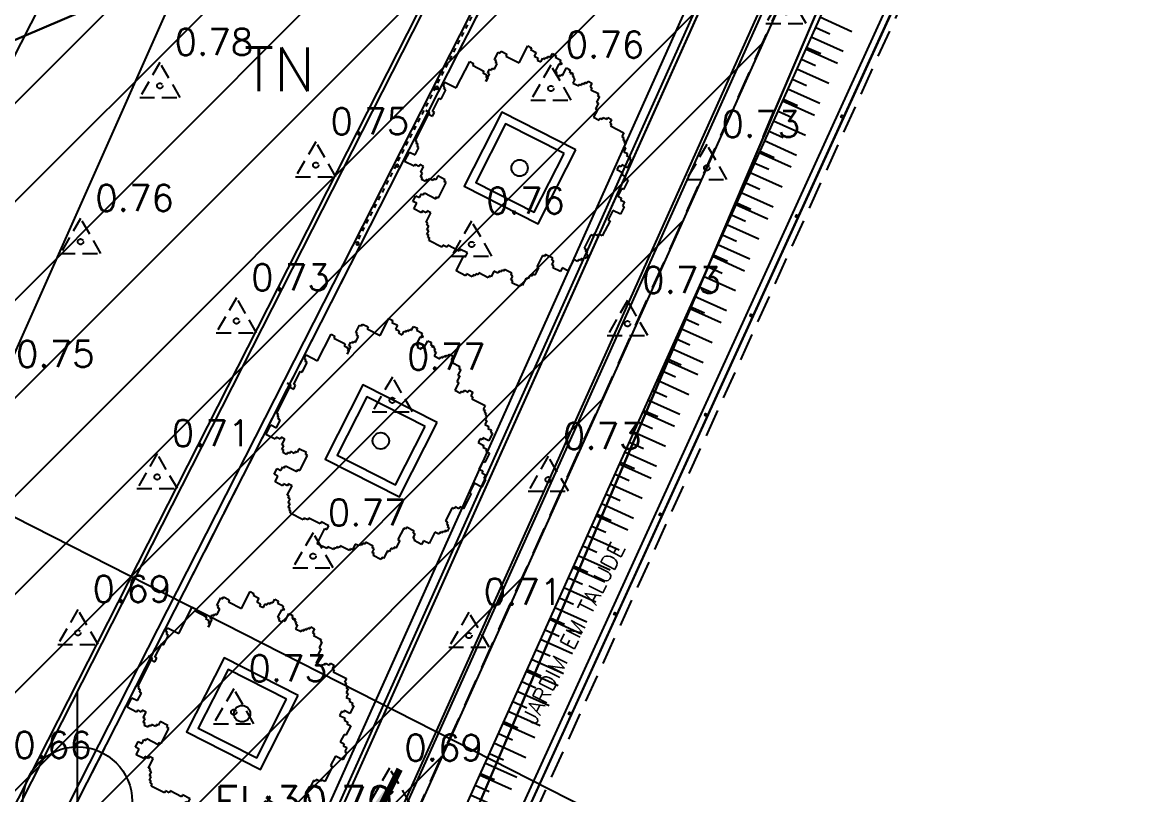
# Model space of a CAD drawing. Header units: metres. Extents: x 543100 to 543604, y 9574012 to 9574398.
# Drawn here: x 543273.75 to 543299.13, y 9574215.93 to 9574233.6 of the extents above; entities that cross this region are included whole.
import ezdxf
from ezdxf.enums import TextEntityAlignment as Align

# ---------------------------------------------------------------- set-up
doc = ezdxf.new("R2010")
doc.units = ezdxf.units.M
doc.header["$LTSCALE"] = 0.1
for name, pattern in [('ARQ-MEPJ_BAS-PJ1-GERAL-R06$0$TT4', [0.1, 0.05, -0.05]), ('CONTINUO', [0]), ('DASHED2', [9.524999999999999, 6.35, -3.175]), ('HIDDEN', [9.524999999999999, 6.35, -3.175])]:
    doc.linetypes.add(name, pattern=pattern)
for name, color, linetype in [('###C_TOPO_TEXT', 7, 'Continuous'), ('#C_TOPO_TEXT', 7, 'Continuous'), ('#PROJ_PLATOS', 2, 'HIDDEN'), ('Area praça', 5, 'Continuous'), ('C-TINN-BNDY', 110, 'Continuous'), ('C-TOPO-TEXT', 7, 'Continuous'), ('HACHURA', 1, 'Continuous'), ('IMPL_CANTEIRO', 8, 'Continuous'), ('IMPL_CERCA', 8, 'Continuous'), ('IMPL_EQUIPAMENTOS', 8, 'Continuous'), ('IMPL_MEIO FIO', 8, 'Continuous'), ('IMPL_TALUDE', 8, 'Continuous'), ('IMPL_TITULO', 8, 'Continuous'), ('IMPL_VEGETAÇÃO', 8, 'Continuous'), ('IMPL_ÁRVORES', 8, 'Continuous'), ('IMPLANTAÇÃO', 1, 'Continuous'), ('MalhaTriTG', 7, 'CONTINUO'), ('PROJ_PLATOS', 2, 'DASHED2'), ('PROJ_TERRA_PERFIS', 2, 'Continuous'), ('TOPO_PONTOS', 2, 'Continuous'), ('V-NODE', 1, 'Continuous'), ('V-NODE-TEXT', 1, 'Continuous'), ('XREF_IMPLNTACAO', 2, 'Continuous')]:
    doc.layers.add(name, color=color, linetype=linetype)
doc.layers.get('IMPLANTAÇÃO').off()
doc.styles.add('COTA200', font='ROMANS.SHX')
doc.styles.get("Standard").update_dxf_attribs({"font": 'simplex.shx'})
doc.dimstyles.get("Standard").update_dxf_attribs({"dimtxt": 0.18, "dimasz": 0.18, "dimexe": 0.18, "dimexo": 0.0625, "dimgap": 0.09, "dimtad": 0, "dimtih": 1, "dimtoh": 1, "dimdec": 4, "dimzin": 0, "dimdsep": 46, "dimtxsty": 'Standard', "dimcen": 0.09, "dimadec": 0, "dimazin": 0, "dimtfac": 1, "dimtdec": 4, "dimtofl": 0, "dimtmove": 0, "dimatfit": 3, "dimfxl": 1, "dimtolj": 1, "dimtzin": 0, "dimarcsym": 0})

# ---------------------------------------------------------------- blocks, each defined once
blk = doc.blocks.new('A$C76815E95')
at = {"layer": 'HACHURA'}
h = blk.add_hatch(dxfattribs=at)
h.set_pattern_fill('ANSI31', color=1, scale=0.5, style=0)
h.set_pattern_definition([(45, (-56.71623454557266, -140.2760906778276), (-1.122532015133644, 1.122532015133644), [])])
h.paths.add_polyline_path([(78.50253660278395, -21.53023425675929), (78.1706479433924, -22.02040452882648), (30.00293476006482, -129.1186275184155), (23.85615117452107, -140.2760906778276), (-56.71623454557266, -83.83502537757158), (-56.29154449922498, -82.40403590723872), (-2.601691384217702, 20.28950879722834), (78.41679475666024, -21.48937489651144)])
at = {"layer": 'HACHURA', "color": 8, "elevation": 30.47163635617762, "flags": 128}
blk.add_lwpolyline([(78.50253660278395, -21.53023425675929), (78.1706479433924, -22.02040452882648), (30.00293476006482, -129.1186275184155), (23.85615117452107, -140.2760906778276), (-56.71623454557266, -83.83502537757158), (-56.29154449922498, -82.40403590723872), (-2.601691384217702, 20.28950879722834), (78.41679475666024, -21.48937489651144)], close=True, dxfattribs=at)
blk = doc.blocks.new('A$C72AE6952')
at = {"layer": 'IMPL_EQUIPAMENTOS', "color": 1}
for p, q in [((48.6999996714876, 4.637986421585083e-07), (-3.2852403819561e-07, 4.637986421585083e-07)), ((48.54999967146432, 0.1500004641711712), (0.1499996714410372, 0.1500004641711712))]:
    blk.add_line(p, q, dxfattribs=at)
at = {"layer": 'IMPL_EQUIPAMENTOS', "color": 1, "linetype": 'ARQ-MEPJ_BAS-PJ1-GERAL-R06$0$TT4'}
blk.add_line((0.07499967142939568, 0.1062504630535841), (10.0749996714294, 0.1062504630535841), dxfattribs=at)
at = {"layer": 'IMPL_EQUIPAMENTOS', "color": 1}
for points in [[(46.14999967144104, 1.150000464171171), (46.14999967144104, 26.15000046417117), (1.149999671441037, 26.15000046417117), (1.149999671441037, 1.150000464171171)], [(46.04999967146432, 1.250000463798642), (46.04999967146432, 26.0500004645437), (1.249999671475962, 26.0500004645437), (1.249999671475962, 1.250000463798642)]]:
    blk.add_lwpolyline(points, close=True, dxfattribs=at)
for centre in [(6.074999671429396, 0.0750004630535841), (8.074999671429396, 0.0750004630535841), (10.0749996714294, 0.0750004630535841)]:
    blk.add_circle(centre, 0.03125, dxfattribs=at)
blk = doc.blocks.new('Arv-sup')
at = {"layer": 'IMPL_VEGETAÇÃO', "color": 2}
for p, q in [((-0.8806546373597381, 2.060930780092463), (-0.8030544302922191, 2.060930780092463)), ((-0.8806546373597381, 1.71190549425117), (-0.8806546373597381, 2.060930780092463)), ((-0.8030544302922191, 2.060930780092463), (-0.8030544302922191, 2.022150266335885)), ((-0.4538556827279496, 2.060930780092463), (-0.415055821887476, 2.060930780092463)), ((-0.4538556827279496, 2.022150266335885), (-0.4538556827279496, 2.060930780092463)), ((-0.415055821887476, 2.138491807605618), (-0.3374561002065271, 2.138491807605618)), ((-0.415055821887476, 2.060930780092463), (-0.415055821887476, 2.138491807605618)), ((-0.3374561002065271, 2.138491807605618), (-0.3374561002065271, 2.09971129384904)), ((-0.3374561002065271, 2.09971129384904), (-0.2210565176851027, 2.09971129384904)), ((-0.2210565176851027, 2.09971129384904), (-0.2210565176851027, 2.060930780092463)), ((-0.2210565176851027, 2.060930780092463), (-0.1822566568446291, 2.060930780092463)), ((-0.1822566568446291, 2.060930780092463), (-0.1822566568446291, 2.022150266335885)), ((-0.8030544302922191, 2.022150266335885), (-0.6866548477707966, 2.022150266335885)), ((-0.6866548477707966, 2.022150266335885), (-0.6866548477707966, 1.94458890780669)), ((-0.6866548477707966, 1.94458890780669), (-0.6090551260898476, 1.94458890780669)), ((-0.6090551260898476, 1.94458890780669), (-0.6090551260898476, 1.905808394050112)), ((-0.6090551260898476, 1.905808394050112), (-0.5314554044088986, 1.905808394050112)), ((-0.5314554044088986, 1.983369752579293), (-0.492655543568425, 1.983369752579293)), ((-0.5314554044088986, 1.905808394050112), (-0.5314554044088986, 1.983369752579293)), ((-0.492655543568425, 2.022150266335885), (-0.4538556827279496, 2.022150266335885)), ((-0.492655543568425, 1.983369752579293), (-0.492655543568425, 2.022150266335885)), ((-0.2210565176851027, 2.022150266335885), (-0.2210565176851027, 1.86702788029352)), ((-0.1822566568446291, 2.022150266335885), (-0.2210565176851027, 2.022150266335885)), ((-0.2210565176851027, 1.86702788029352), (-0.1822566568446291, 1.86702788029352)), ((-0.1822566568446291, 1.86702788029352), (-0.1822566568446291, 1.828247366536942)), ((-0.1822566568446291, 1.828247366536942), (-0.1046569351636801, 1.828247366536942)), ((-0.1046569351636801, 1.86702788029352), (-0.06585707432320476, 1.86702788029352)), ((-0.1046569351636801, 1.828247366536942), (-0.1046569351636801, 1.86702788029352)), ((-0.06585707432320476, 2.022150266335885), (0.01174264735774422, 2.022150266335885)), ((-0.06585707432320476, 1.86702788029352), (-0.06585707432320476, 2.022150266335885)), ((0.01174264735774422, 2.022150266335885), (0.01174264735774422, 1.983369752579293)), ((0.01174264735774422, 1.983369752579293), (0.05054250819821782, 1.983369752579293)), ((0.01174264735774422, 1.983369752579293), (0.08934236903869142, 1.983369752579293)), ((0.05054250819821782, 1.983369752579293), (0.05054250819821782, 1.94458890780669)), ((0.08934236903869142, 1.983369752579293), (0.08934236903869142, 1.94458890780669)), ((0.08934236903869142, 1.94458890780669), (0.1281422298791668, 1.94458890780669)), ((0.1281422298791668, 1.94458890780669), (0.1281422298791668, 1.905808394050112)), ((0.1281422298791668, 1.905808394050112), (0.1669420907196404, 1.905808394050112)), ((0.1669420907196404, 1.905808394050112), (0.1669420907196404, 1.828247366536942)), ((0.1669420907196404, 1.828247366536942), (0.2833416732410647, 1.828247366536942)), ((0.2833416732410647, 1.86702788029352), (0.3221415340815383, 1.86702788029352)), ((0.2833416732410647, 1.828247366536942), (0.2833416732410647, 1.86702788029352)), ((0.3221415340815383, 1.905808394050112), (0.3609413949220137, 1.905808394050112)), ((0.3221415340815383, 1.86702788029352), (0.3221415340815383, 1.905808394050112)), ((0.3609413949220137, 1.94458890780669), (0.3997412557624873, 1.94458890780669)), ((0.3609413949220137, 1.905808394050112), (0.3609413949220137, 1.94458890780669)), ((0.3997412557624873, 1.983369752579293), (0.4773414628300063, 1.983369752579293)), ((0.3997412557624873, 1.94458890780669), (0.3997412557624873, 1.983369752579293)), ((0.4773414628300063, 1.983369752579293), (0.4773414628300063, 1.905808394050112)), ((0.4773414628300063, 1.905808394050112), (0.5161413236704799, 1.905808394050112)), ((0.5161413236704799, 1.905808394050112), (0.5161413236704799, 1.86702788029352)), ((0.5161413236704799, 1.86702788029352), (0.6713407670323779, 1.86702788029352)), ((0.6713407670323779, 1.86702788029352), (0.6713407670323779, 1.828247366536942)), ((0.6713407670323779, 1.828247366536942), (0.7101406278728533, 1.828247366536942)), ((0.7101406278728533, 1.828247366536942), (0.7101406278728533, 1.71190549425117)), ((-1.307453106604957, 1.71190549425117), (-1.268653245764483, 1.71190549425117)), ((-1.307453106604957, 1.556783108208819), (-1.307453106604957, 1.71190549425117)), ((-1.268653245764483, 1.750686008007747), (-1.152253663243059, 1.750686008007747)), ((-1.268653245764483, 1.71190549425117), (-1.268653245764483, 1.750686008007747)), ((-1.152253663243059, 1.750686008007747), (-1.152253663243059, 1.71190549425117)), ((-1.152253663243059, 1.71190549425117), (-0.8806546373597381, 1.71190549425117)), ((0.7101406278728533, 1.71190549425117), (0.7489404887133269, 1.71190549425117)), ((0.7489404887133269, 1.71190549425117), (0.7489404887133269, 1.595563621965397)), ((-1.268653245764483, 1.556783108208819), (-1.307453106604957, 1.556783108208819)), ((-1.268653245764483, 1.518002594452227), (-1.268653245764483, 1.556783108208819)), ((-1.229853384924008, 1.518002594452227), (-1.268653245764483, 1.518002594452227)), ((-1.229853384924008, 1.401660722166454), (-1.229853384924008, 1.518002594452227)), ((0.7489404887133269, 1.595563621965397), (0.7877403495538022, 1.595563621965397)), ((0.7877403495538022, 1.595563621965397), (0.7877403495538022, 1.440441235923046)), ((0.7877403495538022, 1.440441235923046), (0.9041399320752248, 1.440441235923046)), ((0.9041399320752248, 1.479221749679624), (0.9429397929157002, 1.479221749679624)), ((0.9041399320752248, 1.440441235923046), (0.9041399320752248, 1.479221749679624)), ((0.9429397929157002, 1.518002594452227), (1.020539514596647, 1.518002594452227)), ((0.9429397929157002, 1.479221749679624), (0.9429397929157002, 1.518002594452227)), ((1.020539514596647, 1.556783108208819), (1.098139236277596, 1.556783108208819)), ((1.020539514596647, 1.518002594452227), (1.020539514596647, 1.556783108208819)), ((1.098139236277596, 1.556783108208819), (1.098139236277596, 1.479221749679624)), ((1.098139236277596, 1.479221749679624), (1.136939097118072, 1.479221749679624)), ((1.136939097118072, 1.479221749679624), (1.136939097118072, 1.440441235923046)), ((1.136939097118072, 1.440441235923046), (1.408538123001392, 1.440441235923046)), ((1.408538123001392, 1.440441235923046), (1.408538123001392, 1.362880208409877)), ((-1.695451715009701, 0.7811711779970381), (-1.695451715009701, 1.324099363637274)), ((-1.695451715009701, 1.324099363637274), (-1.617851993328753, 1.324099363637274)), ((-1.617851993328753, 1.324099363637274), (-1.617851993328753, 1.285318849880682)), ((-1.617851993328753, 1.285318849880682), (-1.385052828285906, 1.285318849880682)), ((-1.385052828285906, 1.285318849880682), (-1.385052828285906, 1.246538336124104)), ((-1.385052828285906, 1.246538336124104), (-1.307453106604957, 1.246538336124104)), ((-1.307453106604957, 1.362880208409877), (-1.268653245764483, 1.362880208409877)), ((-1.307453106604957, 1.285318849880682), (-1.307453106604957, 1.362880208409877)), ((-1.268653245764483, 1.285318849880682), (-1.307453106604957, 1.285318849880682)), ((-1.307453106604957, 1.246538336124104), (-1.307453106604957, 1.207757822367526)), ((-1.268653245764483, 1.401660722166454), (-1.229853384924008, 1.401660722166454)), ((-1.268653245764483, 1.362880208409877), (-1.268653245764483, 1.401660722166454)), ((-1.268653245764483, 1.130196463838331), (-1.268653245764483, 1.285318849880682)), ((1.408538123001392, 1.362880208409877), (1.447337983841868, 1.362880208409877)), ((1.447337983841868, 1.362880208409877), (1.447337983841868, 1.324099363637274)), ((1.447337983841868, 1.324099363637274), (1.486137844682341, 1.324099363637274)), ((1.486137844682341, 1.324099363637274), (1.486137844682341, 1.285318849880682)), ((1.486137844682341, 1.285318849880682), (1.524937705522817, 1.285318849880682)), ((1.524937705522817, 1.285318849880682), (1.524937705522817, 1.207757822367526)), ((-1.307453106604957, 1.207757822367526), (-1.268653245764483, 1.207757822367526)), ((-1.268653245764483, 1.207757822367526), (-1.268653245764483, 1.130196463838331)), ((1.524937705522817, 1.207757822367526), (1.56373756636329, 1.207757822367526)), ((1.56373756636329, 1.207757822367526), (1.56373756636329, 1.130196463838331)), ((1.56373756636329, 1.130196463838331), (1.641337288044239, 1.130196463838331)), ((1.641337288044239, 1.130196463838331), (1.641337288044239, 1.091415950081753)), ((1.641337288044239, 1.091415950081753), (1.718937009725188, 1.091415950081753)), ((1.718937009725188, 1.091415950081753), (1.718937009725188, 1.052635436325176)), ((1.718937009725188, 1.052635436325176), (1.757736870565662, 1.052635436325176)), ((1.757736870565662, 1.052635436325176), (1.757736870565662, 0.8975130502828108)), ((1.602537427203764, 0.8587322055102078), (1.602537427203764, 0.7811711779970381)), ((1.641337288044239, 0.8587322055102078), (1.602537427203764, 0.8587322055102078)), ((1.641337288044239, 0.8975130502828108), (1.641337288044239, 0.8587322055102078)), ((1.757736870565662, 0.8975130502828108), (1.641337288044239, 0.8975130502828108)), ((-1.928250880052548, 0.7811711779970381), (-1.695451715009701, 0.7811711779970381)), ((-1.928250880052548, 0.7036101504838825), (-1.928250880052548, 0.7811711779970381)), ((-1.889451019212073, 0.7036101504838825), (-1.928250880052548, 0.7036101504838825)), ((-1.889451019212073, 0.6648293057112653), (-1.889451019212073, 0.7036101504838825)), ((-1.850651158371599, 0.6648293057112653), (-1.889451019212073, 0.6648293057112653)), ((-1.850651158371599, 0.470926405912337), (-1.850651158371599, 0.6648293057112653)), ((1.602537427203764, 0.7811711779970381), (1.718937009725188, 0.7811711779970381)), ((1.718937009725188, 0.7811711779970381), (1.718937009725188, 0.7423906642404603)), ((1.718937009725188, 0.7423906642404603), (1.796536731406137, 0.7423906642404603)), ((1.796536731406137, 0.7423906642404603), (1.796536731406137, 0.7036101504838825)), ((1.796536731406137, 0.7036101504838825), (1.874136938473656, 0.7036101504838825)), ((1.874136938473656, 0.7036101504838825), (1.874136938473656, 0.5097069196689148)), ((-1.889451019212073, 0.470926405912337), (-1.850651158371599, 0.470926405912337)), ((-1.889451019212073, 0.1994621475841996), (-1.889451019212073, 0.470926405912337)), ((1.835337077633181, 0.5097069196689148), (1.835337077633181, 0.3545845336265643)), ((1.874136938473656, 0.5097069196689148), (1.835337077633181, 0.5097069196689148)), ((1.835337077633181, 0.3545845336265643), (1.91293679931413, 0.3545845336265643)), ((1.91293679931413, 0.3545845336265643), (1.91293679931413, 0.3158040198699723)), ((1.91293679931413, 0.3158040198699723), (1.990536520995079, 0.3158040198699723)), ((1.990536520995079, 0.3158040198699723), (1.990536520995079, 0.2382429923568168)), ((1.990536520995079, 0.2382429923568168), (2.029336381835552, 0.2382429923568168)), ((2.029336381835552, 0.2382429923568168), (2.029336381835552, 0.08312060631445206)), ((-2.005850601733496, 0.1606816338276218), (-1.928250880052548, 0.1606816338276218)), ((-1.928250880052548, 0.1606816338276218), (-2.005850601733496, 0.1606816338276218)), ((-1.928250880052548, 0.1606816338276218), (-1.928250880052548, 0.121901120071044)), ((-1.928250880052548, -0.4210273965852167), (-1.928250880052548, 0.1606816338276218)), ((-1.928250880052548, 0.121901120071044), (-1.850651158371599, 0.121901120071044)), ((-1.850651158371599, 0.1994621475841996), (-1.889451019212073, 0.1994621475841996)), ((-1.850651158371599, 0.121901120071044), (-1.850651158371599, 0.1994621475841996)), ((1.874136938473656, 0.08312060631445206), (1.874136938473656, -0.1107826245005015)), ((2.029336381835552, 0.08312060631445206), (1.874136938473656, 0.08312060631445206)), ((1.874136938473656, -0.1107826245005015), (1.91293679931413, -0.1107826245005015)), ((1.91293679931413, -0.1107826245005015), (1.91293679931413, -0.4210273965852167)), ((-1.889451019212073, -0.4210273965852167), (-1.928250880052548, -0.4210273965852167)), ((-1.889451019212073, -0.4598079103417945), (-1.889451019212073, -0.4210273965852167)), ((-1.850651158371599, -0.4598079103417945), (-1.889451019212073, -0.4598079103417945)), ((-1.850651158371599, -0.4985884240983864), (-1.850651158371599, -0.4598079103417945)), ((-1.811851297531124, -0.4985884240983864), (-1.850651158371599, -0.4985884240983864)), ((-1.811851297531124, -0.653710810140737), (-1.811851297531124, -0.4985884240983864)), ((1.718937009725188, -0.4985884240983864), (1.718937009725188, -0.7700526824265097)), ((1.757736870565662, -0.4985884240983864), (1.718937009725188, -0.4985884240983864)), ((1.757736870565662, -0.4598079103417945), (1.757736870565662, -0.4985884240983864)), ((1.835337077633181, -0.4598079103417945), (1.757736870565662, -0.4598079103417945)), ((1.835337077633181, -0.4210273965852167), (1.835337077633181, -0.4598079103417945)), ((1.91293679931413, -0.4210273965852167), (1.835337077633181, -0.4210273965852167)), ((-1.928250880052548, -0.653710810140737), (-1.811851297531124, -0.653710810140737)), ((-1.928250880052548, -0.8476137099396652), (-1.928250880052548, -0.653710810140737)), ((-1.734251575850176, -0.8088331961830875), (-1.734251575850176, -0.8476137099396652)), ((-1.656651854169227, -0.8088331961830875), (-1.734251575850176, -0.8088331961830875)), ((-1.656651854169227, -0.7700526824265097), (-1.656651854169227, -0.8088331961830875)), ((-1.579052132488278, -0.7700526824265097), (-1.656651854169227, -0.7700526824265097)), ((-1.579052132488278, -0.8863942236962572), (-1.579052132488278, -0.7700526824265097)), ((-1.268653245764483, -0.8088331961830875), (-1.268653245764483, -0.8863942236962572)), ((-1.113453802402585, -0.8088331961830875), (-1.268653245764483, -0.8088331961830875)), ((-1.113453802402585, -0.8476137099396652), (-1.113453802402585, -0.8088331961830875)), ((1.718937009725188, -0.7700526824265097), (1.757736870565662, -0.7700526824265097)), ((1.757736870565662, -0.7700526824265097), (1.757736870565662, -0.8088331961830875)), ((1.757736870565662, -0.8088331961830875), (1.796536731406137, -0.8088331961830875)), ((1.796536731406137, -0.8088331961830875), (1.796536731406137, -0.8476137099396652)), ((-1.734251575850176, -0.8476137099396652), (-1.928250880052548, -0.8476137099396652)), ((-1.540252271647804, -0.8863942236962572), (-1.579052132488278, -0.8863942236962572)), ((-1.540252271647804, -0.963955582225438), (-1.540252271647804, -0.8863942236962572)), ((-1.501452410807329, -0.963955582225438), (-1.540252271647804, -0.963955582225438)), ((-1.501452410807329, -1.00273609598203), (-1.501452410807329, -0.963955582225438)), ((-1.42385268912638, -1.00273609598203), (-1.501452410807329, -1.00273609598203)), ((-1.42385268912638, -0.963955582225438), (-1.42385268912638, -1.00273609598203)), ((-1.385052828285906, -0.963955582225438), (-1.42385268912638, -0.963955582225438)), ((-1.385052828285906, -0.9251750684688602), (-1.385052828285906, -0.963955582225438)), ((-1.307453106604957, -0.9251750684688602), (-1.385052828285906, -0.9251750684688602)), ((-1.307453106604957, -0.8863942236962572), (-1.307453106604957, -0.9251750684688602)), ((-1.268653245764483, -0.8863942236962572), (-1.307453106604957, -0.8863942236962572)), ((-1.07465394156211, -0.8476137099396652), (-1.113453802402585, -0.8476137099396652)), ((-1.07465394156211, -1.15785848202438), (-1.07465394156211, -0.8476137099396652)), ((1.718937009725188, -1.00273609598203), (1.718937009725188, -1.041516609738608)), ((1.757736870565662, -1.00273609598203), (1.718937009725188, -1.00273609598203)), ((1.757736870565662, -0.963955582225438), (1.757736870565662, -1.00273609598203)), ((1.796536731406137, -0.963955582225438), (1.757736870565662, -0.963955582225438)), ((1.796536731406137, -0.8476137099396652), (1.835337077633181, -0.8476137099396652)), ((1.796536731406137, -0.9251750684688602), (1.796536731406137, -0.963955582225438)), ((1.835337077633181, -0.9251750684688602), (1.796536731406137, -0.9251750684688602)), ((1.835337077633181, -0.8476137099396652), (1.835337077633181, -0.9251750684688602)), ((-1.346252967445432, -1.196638995780958), (-1.113453802402585, -1.196638995780958)), ((-1.346252967445432, -1.235419840553575), (-1.346252967445432, -1.196638995780958)), ((-1.113453802402585, -1.15785848202438), (-1.07465394156211, -1.15785848202438)), ((-1.113453802402585, -1.196638995780958), (-1.113453802402585, -1.15785848202438)), ((-1.113453802402585, -1.15785848202438), (-1.113453802402585, -1.196638995780958)), ((-1.113453802402585, -1.196638995780958), (-1.113453802402585, -1.15785848202438)), ((1.29213854047997, -1.196638995780958), (1.136939097118072, -1.196638995780958)), ((1.136939097118072, -1.196638995780958), (1.136939097118072, -1.235419840553575)), ((1.29213854047997, -1.235419840553575), (1.29213854047997, -1.196638995780958)), ((1.641337288044239, -1.041516609738608), (1.641337288044239, -1.274200354310153)), ((1.718937009725188, -1.041516609738608), (1.641337288044239, -1.041516609738608)), ((-1.462652549966855, -1.312980868066731), (-1.385052828285906, -1.312980868066731)), ((-1.462652549966855, -1.429322740352504), (-1.462652549966855, -1.312980868066731)), ((-1.385052828285906, -1.235419840553575), (-1.346252967445432, -1.235419840553575)), ((-1.385052828285906, -1.312980868066731), (-1.385052828285906, -1.235419840553575)), ((1.098139236277596, -1.235419840553575), (1.098139236277596, -1.468103254109096)), ((1.136939097118072, -1.235419840553575), (1.098139236277596, -1.235419840553575)), ((1.330938401320443, -1.235419840553575), (1.29213854047997, -1.235419840553575)), ((1.330938401320443, -1.312980868066731), (1.330938401320443, -1.235419840553575)), ((1.369738262160919, -1.312980868066731), (1.330938401320443, -1.312980868066731)), ((1.369738262160919, -1.351761381823323), (1.369738262160919, -1.312980868066731)), ((1.524937705522817, -1.351761381823323), (1.369738262160919, -1.351761381823323)), ((1.524937705522817, -1.274200354310153), (1.524937705522817, -1.351761381823323)), ((1.641337288044239, -1.274200354310153), (1.524937705522817, -1.274200354310153)), ((-1.385052828285906, -1.429322740352504), (-1.462652549966855, -1.429322740352504)), ((-1.385052828285906, -1.545664612638276), (-1.385052828285906, -1.429322740352504)), ((-1.229853384924008, -1.545664612638276), (-1.385052828285906, -1.545664612638276)), ((-1.229853384924008, -1.506883767865673), (-1.229853384924008, -1.545664612638276)), ((-1.152253663243059, -1.506883767865673), (-1.229853384924008, -1.506883767865673)), ((-1.152253663243059, -1.468103254109096), (-1.152253663243059, -1.506883767865673)), ((-1.07465394156211, -1.468103254109096), (-1.152253663243059, -1.468103254109096)), ((-1.07465394156211, -1.662006153908024), (-1.07465394156211, -1.468103254109096)), ((1.098139236277596, -1.468103254109096), (1.136939097118072, -1.468103254109096)), ((1.098139236277596, -1.623225640151446), (1.098139236277596, -1.662006153908024)), ((1.136939097118072, -1.623225640151446), (1.098139236277596, -1.623225640151446)), ((1.136939097118072, -1.468103254109096), (1.136939097118072, -1.623225640151446)), ((-1.035854080721636, -1.662006153908024), (-1.07465394156211, -1.662006153908024)), ((-1.035854080721636, -1.700786998680641), (-1.035854080721636, -1.662006153908024)), ((-0.9970542198811607, -1.700786998680641), (-1.035854080721636, -1.700786998680641)), ((-0.9970542198811607, -1.778348026193797), (-0.9970542198811607, -1.700786998680641)), ((-0.9582543590406871, -1.778348026193797), (-0.9970542198811607, -1.778348026193797)), ((-0.9582543590406871, -1.855909053706966), (-0.9582543590406871, -1.778348026193797)), ((-0.1434567960041537, -1.817128539950389), (-0.2986562393660517, -1.817128539950389)), ((-0.2986562393660517, -1.817128539950389), (-0.2986562393660517, -1.855909053706966)), ((-0.1434567960041537, -1.894689898479569), (-0.1434567960041537, -1.817128539950389)), ((0.5549411845109553, -1.817128539950389), (0.5549411845109553, -1.855909053706966)), ((0.5937410453514289, -1.817128539950389), (0.5549411845109553, -1.817128539950389)), ((0.5937410453514289, -1.778348026193797), (0.5937410453514289, -1.817128539950389)), ((0.7489404887133269, -1.778348026193797), (0.5937410453514289, -1.778348026193797)), ((0.7489404887133269, -1.817128539950389), (0.7489404887133269, -1.778348026193797)), ((0.7877403495538022, -1.817128539950389), (0.7489404887133269, -1.817128539950389)), ((0.7877403495538022, -1.894689898479569), (0.7877403495538022, -1.817128539950389)), ((1.020539514596647, -1.739567512437219), (1.020539514596647, -1.894689898479569)), ((1.059339375437123, -1.739567512437219), (1.020539514596647, -1.739567512437219)), ((1.059339375437123, -1.662006153908024), (1.059339375437123, -1.739567512437219)), ((1.098139236277596, -1.662006153908024), (1.059339375437123, -1.662006153908024)), ((-0.9194544982002117, -1.855909053706966), (-0.9582543590406871, -1.855909053706966)), ((-0.9194544982002117, -1.894689898479569), (-0.9194544982002117, -1.855909053706966)), ((-0.8806546373597381, -1.894689898479569), (-0.9194544982002117, -1.894689898479569)), ((-0.8806546373597381, -1.933470412236161), (-0.8806546373597381, -1.894689898479569)), ((-0.6090551260898476, -1.933470412236161), (-0.8806546373597381, -1.933470412236161)), ((-0.6090551260898476, -1.894689898479569), (-0.6090551260898476, -1.933470412236161)), ((-0.5314554044088986, -1.894689898479569), (-0.6090551260898476, -1.894689898479569)), ((-0.5314554044088986, -1.855909053706966), (-0.5314554044088986, -1.894689898479569)), ((-0.2986562393660517, -1.855909053706966), (-0.5314554044088986, -1.855909053706966)), ((-0.1822566568446291, -2.204934670564285), (-0.1822566568446291, -1.894689898479569)), ((-0.1822566568446291, -1.894689898479569), (-0.1434567960041537, -1.894689898479569)), ((0.3997412557624873, -2.011031439749317), (0.3997412557624873, -2.049812284521934)), ((0.4385411166029627, -2.011031439749317), (0.3997412557624873, -2.011031439749317)), ((0.4385411166029627, -1.894689898479569), (0.4385411166029627, -2.011031439749317)), ((0.5161413236704799, -1.894689898479569), (0.4385411166029627, -1.894689898479569)), ((0.5161413236704799, -1.855909053706966), (0.5161413236704799, -1.894689898479569)), ((0.5549411845109553, -1.855909053706966), (0.5161413236704799, -1.855909053706966)), ((0.8265402103942758, -1.894689898479569), (0.7877403495538022, -1.894689898479569)), ((0.8265402103942758, -1.933470412236161), (0.8265402103942758, -1.894689898479569)), ((0.9817396537561738, -1.933470412236161), (0.8265402103942758, -1.933470412236161)), ((0.9817396537561738, -1.894689898479569), (0.9817396537561738, -1.933470412236161)), ((1.020539514596647, -1.894689898479569), (0.9817396537561738, -1.894689898479569)), ((0.01174264735774422, -2.204934670564285), (-0.1822566568446291, -2.204934670564285)), ((0.01174264735774422, -2.166153825791667), (0.01174264735774422, -2.204934670564285)), ((0.1281422298791668, -2.166153825791667), (0.01174264735774422, -2.166153825791667)), ((0.1281422298791668, -2.12737331203509), (0.1281422298791668, -2.166153825791667)), ((0.1669420907196404, -2.12737331203509), (0.1281422298791668, -2.12737331203509)), ((0.1669420907196404, -2.088592798278512), (0.1669420907196404, -2.12737331203509)), ((0.2057419515601158, -2.088592798278512), (0.1669420907196404, -2.088592798278512)), ((0.2057419515601158, -2.049812284521934), (0.2057419515601158, -2.088592798278512)), ((0.3997412557624873, -2.049812284521934), (0.2057419515601158, -2.049812284521934))]:
    blk.add_line(p, q, dxfattribs=at)
blk.add_circle((0, 1.4210854715202e-14), 0.15, dxfattribs=at)
blk = doc.blocks.new('CERCA')
at = {"layer": 'IMPL_CERCA', "color": 3}
blk.add_lwpolyline([(-0.02499999990686774, 0), (0.02500000002328306, 0), (0.02500000002328306, -0.06000000052154064), (-0.02499999990686774, -0.06000000052154064)], close=True, dxfattribs=at)
blk = doc.blocks.new('TALUDE 01')
at = {"layer": 'IMPL_TALUDE'}
for p, q in [((-1.257040831156701, -0.009896888224830036), (-1.257040831156701, 0.7923661094386263)), ((-0.7570408311567007, -0.009896888224830036), (-0.7570408311567007, 0.7923661094386263)), ((-0.2570408311567007, -0.009896888224830036), (-0.2570408311567007, 0.7923661094386263)), ((-1, 0), (-1, 0.3511314988320011)), ((-0.5, 0), (-0.5, 0.3511314988320011)), ((0, 0), (0, 0.3511314988320011))]:
    blk.add_line(p, q, dxfattribs=at)
blk = doc.blocks.new('A$C00972E22')
at = {"layer": 'IMPL_CANTEIRO'}
for points in [[(127.3958827540046, 161.1364821959287), (125.4958827540977, 161.1364821959287), (125.4958827540977, 159.2364821974188), (127.3958827540046, 159.2364821974188)], [(127.1958827540511, 160.9364821966738), (125.6958827540511, 160.9364821966738), (125.6958827540511, 159.4364821966738), (127.1958827540511, 159.4364821966738)], [(127.3958827540046, 154.1364821959287), (125.4958827540977, 154.1364821959287), (125.4958827540977, 152.2364821974188), (127.3958827540046, 152.2364821974188)], [(127.1958827540511, 153.9364821966738), (125.6958827540511, 153.9364821966738), (125.6958827540511, 152.4364821966738), (127.1958827540511, 152.4364821966738)], [(127.3958827540046, 147.1364821959287), (125.4958827540977, 147.1364821959287), (125.4958827540977, 145.2364821974188), (127.3958827540046, 145.2364821974188)], [(127.1958827540511, 146.9364821966738), (125.6958827540511, 146.9364821966738), (125.6958827540511, 145.4364821966738), (127.1958827540511, 145.4364821966738)]]:
    blk.add_lwpolyline(points, close=True, dxfattribs=at)
at = {"layer": 'IMPL_CERCA'}
for p, q in [((136.1866745820735, 78.40736307390034), (129.9416389816586, 225.1902974036431)), ((136.0292479066411, 78.5787296872586), (129.7980879122282, 225.0355326247309))]:
    blk.add_line(p, q, dxfattribs=at)
at = {"layer": 'IMPL_MEIO FIO', "color": 1}
for p, q in [((131.334572854219, 100.7041221428663), (126.5166645573918, 199.2816786970943)), ((131.5343344116118, 100.7138853464276), (126.7164261147846, 199.2914419006556)), ((131.6347294751322, 100.7186768557876), (126.8104776490945, 199.426026172936)), ((131.6342151903082, 100.7187669500709), (126.8148955837823, 199.3251998256892)), ((132.8785089345183, 100.8759699054062), (128.0601185590494, 199.4633909780532)), ((133.4310186617076, 90.24512468278408), (128.1674201256828, 199.2823050189763)), ((134.6794220366282, 90.30792881175876), (129.4164133333834, 199.3334004282951))]:
    blk.add_line(p, q, dxfattribs=at)
at = {"layer": 'IMPL_CERCA', "rotation": 272.4362404080558}
for p in [(132.5205514131812, 164.5756975356489), (132.626820425503, 162.0779571775347), (132.7330894378247, 159.5802168194205), (132.8393584501464, 157.0824764613062), (132.9456274624681, 154.584736103192), (133.0518964747898, 152.0869957450777), (133.158165487228, 149.5892553851008)]:
    blk.add_blockref('CERCA', p, dxfattribs=at)
at = {"layer": 'IMPL_EQUIPAMENTOS', "xscale": -1, "rotation": 90.00000000539993}
blk.add_blockref('A$C72AE6952', (123.9958832178963, 167.0364818684757), dxfattribs=at)
at = {"layer": 'IMPL_TALUDE', "rotation": 272.7634959834642}
for p in [(131.0441312789917, 165.6202429514378), (131.1068087058375, 164.3217547759414), (131.1694861326832, 163.0232666023076), (131.232163559529, 161.7247784268111), (131.2948409863748, 160.4262902531773), (131.3575184132205, 159.1278020776808), (131.4201958401827, 157.8293139021844), (131.4828732670285, 156.5308257285506), (131.5455506938742, 155.2323375530541), (131.60822812072, 153.9338493775576), (131.6709055475658, 152.6353612039238), (131.7335829744115, 151.3368730284274), (131.7962604012573, 150.0383848529309), (131.8589378281031, 148.7398966792971), (131.9216152549488, 147.4414085038006), (131.9842926817946, 146.1429203301668)]:
    blk.add_blockref('TALUDE 01', p, dxfattribs=at)
at = {"layer": 'IMPL_ÁRVORES', "xscale": 1.25, "yscale": 1.25, "zscale": 1.25}
for p in [(126.438804314821, 167.1828775610775), (126.438804314821, 160.1828775610775), (126.438804314821, 153.1828775610775), (126.438804314821, 146.1828775610775)]:
    blk.add_blockref('Arv-sup', p, dxfattribs=at)
at = {"layer": 'IMPL_TITULO', "color": 2, "style": 'COTA200'}
blk.add_text('JARDIM EM TALUDE', height=0.3600000000000001, rotation=90, dxfattribs=at).set_placement((132.3605034371139, 151.2609944809228), align=Align.MIDDLE_CENTER)
blk = doc.blocks.new('Base_Implantacao')
at = {"layer": 'Area praça'}
blk.add_lwpolyline([(543169.375966441, 9574203.375737434), (543253.5850714714, 9574146.03478178), (543319.7998506648, 9574291.166109739), (543234.3774111079, 9574331.16525853)], close=True, dxfattribs=at)
at = {"layer": 'IMPLANTAÇÃO', "rotation": 333.0393706475627}
blk.add_blockref('A$C00972E22', (543099.8097354489, 9574144.815856133), dxfattribs=at)
at = {"layer": 'MalhaTriTG', "color": 132}
mesh = blk.add_polyface(dxfattribs=at)
corners = [(543176.729, 9574192.765, 30.868), (543180.502, 9574198.731, 30.876), (543167.061, 9574201.461, 31.347), (543165.999, 9574209.837, 31.42), (543180.461, 9574218.809, 31.176), (543198.271, 9574209.736, 30.556), (543183.119, 9574217.394, 30.998), (543196.284, 9574190.719, 30.635), (543214.869, 9574201.169, 30.374), (543202.877, 9574228.947, 30.531), (543218.951, 9574222.118, 30.361), (543234.05, 9574215.321, 30.261), (543230.544, 9574191.565, 30.227), (543174.98, 9574227.004, 31.33), (543184.667, 9574238.023, 31.282), (543171.161, 9574219.715, 31.378), (543196.349, 9574252.1, 31.162), (543200.318, 9574249.958, 30.749), (543180.842, 9574238.534, 31.317), (543172.773, 9574242.281, 31.61), (543181.592, 9574239.297, 31.451), (543177.486, 9574251.493, 31.583), (543187.66, 9574251.739, 31.282), (543174.643, 9574250.343, 31.617), (543209.413, 9574244.793, 30.556), (543223.881, 9574236.865, 30.379), (543238.336, 9574229.355, 30.188), (543221.894, 9574259.531, 30.495), (543253.212, 9574224.513, 30.191), (543259.882, 9574241.736, 30.032), (543240.585, 9574250.291, 30.176), (543248.6, 9574210.1, 30.139), (543261.591, 9574204.385, 30.088), (543248.316, 9574182.248, 30.087), (543269.51, 9574216.865, 29.996), (543277.509, 9574234.871, 29.901), (543270.435, 9574261.497, 30.138)]
mesh.append_faces([[corners[k] for k in face] for face in [(0, 1, 2), (3, 1, 4), (1, 5, 6), (1, 7, 5), (8, 5, 7), (6, 5, 9), (10, 8, 11), (5, 8, 10), (12, 11, 8), (4, 1, 6), (13, 4, 14), (4, 13, 15), (16, 14, 17), (13, 14, 18), (19, 18, 20), (18, 19, 13), (20, 18, 14), (19, 20, 21), (22, 20, 14), (19, 21, 23), (20, 22, 21), (14, 16, 22), (4, 6, 14), (9, 17, 14), (17, 9, 24), (9, 25, 24), (25, 9, 10), (26, 25, 10), (24, 25, 27), (6, 9, 14), (5, 10, 9), (26, 11, 28), (26, 29, 30), (25, 26, 30), (31, 11, 12), (32, 28, 31), (28, 29, 26), (11, 31, 28), (31, 33, 32), (28, 32, 34), (34, 35, 28), (29, 28, 35), (36, 29, 35), (11, 26, 10)]], dxfattribs={"color": 132})
blk = doc.blocks.new('*U36', base_point=(543277.51, 9574234.87, 29.901))
at = {"layer": 'V-NODE', "lineweight": -2}
for p, q in [((543276.944314575, 9574234.304314574, 29.901), (543278.075685425, 9574235.435685424, 29.901)), ((543276.944314575, 9574235.435685424, 29.901), (543278.075685425, 9574234.304314574, 29.901))]:
    blk.add_line(p, q, dxfattribs=at)
blk.add_circle((543277.51, 9574234.87, 29.901), 0.4, dxfattribs=at)
at = {"layer": 'V-NODE-TEXT', "linetype": 'ByBlock'}
for s, insert, char_height, attachment_point in [('29.90', (543278.825685425, 9574234.87), 0.7, 4), ('TN', (543278.825685425, 9574233.02), 1, 1)]:
    blk.add_mtext(s, dxfattribs=dict(at, insert=insert, char_height=char_height, attachment_point=attachment_point))
blk = doc.blocks.new('STA')
blk.add_lwpolyline([(0, 0.9999999999999964), (-0.8660254037844339, -0.5000000000000036), (0.8660254037844339, -0.5000000000000036)], close=True)
blk.add_circle((0, 0), 0.1181215260333346)

msp = doc.modelspace()

# ---------------------------------------------------------------- linework, layer by layer
at = {"layer": '#C_TOPO_TEXT', "color": 7, "linetype": 'Continuous', "lineweight": -3}
msp.add_line((543275.0204687766, 9574213.277929012, 30.7), (543275.0204687766, 9574218.277929012, 30.7), dxfattribs=at)
msp.add_circle((543275.0204687766, 9574215.777929012, 30.7), 1.25, dxfattribs=at)
at = {"layer": '#PROJ_PLATOS'}
for p, q in [((543262.267551907, 9574164.283969274, 30.8), (543317.4579577344, 9574286.033086067, 30)), ((543260.4344071884, 9574165.855572518, 31.1), (543308.6021203718, 9574272.953795508, 30.49))]:
    msp.add_line(p, q, dxfattribs=at)
at = {"layer": '#PROJ_PLATOS', "elevation": 30.7, "flags": 128}
msp.add_lwpolyline([(543239.6477285884, 9574206.451578615), (543263.9807169884, 9574194.074355625), (543286.0602205647, 9574237.481502399), (543261.7272321656, 9574249.858725393)], close=True, dxfattribs=at)
at = {"layer": 'Area praça'}
msp.add_lwpolyline([(543169.375966441, 9574203.375737434), (543253.5850714714, 9574146.03478178), (543319.7998506648, 9574291.166109739), (543234.3774111079, 9574331.16525853)], close=True, dxfattribs=at)
at = {"layer": 'C-TINN-BNDY', "color": 110, "linetype": 'Continuous', "lineweight": -3}
for points in [[(543173.3936387443, 9574195.97504983, 31.05), (543164.1535311022, 9574205.609224685, 31.55), (543171.3201330855, 9574219.703092232, 31.38), (543181.4100280971, 9574239.043291226, 31.32), (543195.4145483043, 9574266.16241147, 31.2), (543201.9199596004, 9574278.8552629, 31.05), (543226.2907776149, 9574326.206030129, 30.93), (543232.196614905, 9574326.994622743, 30.6), (543317.7262855232, 9574286.616093269, 30), (543317.4579577344, 9574286.033086067, 30), (543308.6021203718, 9574272.953795508, 30.49), (543262.267551907, 9574164.283969274, 30.8), (543256.7435913504, 9574152.957710333, 30.8), (543241.9609805408, 9574120.556787703, 30.8), (543229.5529237649, 9574136.480036132, 30.5), (543208.8046409577, 9574161.625109471, 30.7), (543197.0614943682, 9574173.702004582, 30.7)], [(543173.3936387443, 9574195.97504983, 31.05), (543164.1535311022, 9574205.609224685, 31.55), (543171.3201330855, 9574219.703092232, 31.38), (543181.4100280971, 9574239.043291226, 31.32), (543195.4145483043, 9574266.16241147, 31.2), (543201.9199596004, 9574278.8552629, 31.05), (543226.2907776149, 9574326.206030129, 30.93), (543232.196614905, 9574326.994622743, 30.6), (543317.7262855232, 9574286.616093269, 30), (543317.4579577344, 9574286.033086067, 30), (543308.6021203718, 9574272.953795508, 30.49), (543262.267551907, 9574164.283969274, 30.8), (543256.7435913504, 9574152.957710333, 30.8), (543241.9609805408, 9574120.556787703, 30.8), (543229.5529237649, 9574136.480036132, 30.5), (543208.8046409577, 9574161.625109471, 30.7), (543197.0614943682, 9574173.702004582, 30.7)], [(543264.3933138036, 9574311.794571742, -0.02847184123695001), (543275.8105848803, 9574306.404481808, -0.1797543110088391), (543283.9469064865, 9574302.563327044, -0.2914425282097035), (543303.5337193108, 9574293.316399127, 0.07491227287067659), (543305.0172354918, 9574292.616031624, 0.08915537688367436), (543305.6161896214, 9574292.333265577, 0.0970892388458573), (543307.5302696096, 9574291.42962904, 0.1098616871147904), (543308.935408299, 9574290.766263526, 0.1099594934369925), (543310.2824155674, 9574290.130341835, 0.10502851179373), (543311.6281948744, 9574289.494999865, 0.09945375175740523), (543312.803343879, 9574288.940212406, 0.09643425362666491), (543316.0208681145, 9574287.421220269, 0.02375795140434889), (543317.7262855232, 9574286.616093269, 0.01327292358741161), (543317.66617286, 9574286.485483928, 0.01356143391273079), (543317.4579577344, 9574286.033086067, 0.01459034147379157), (543315.5982446818, 9574283.286453946, 0.1237836342581318), (543315.3481345978, 9574282.917063415, 0.1384722872884865), (543308.6021203718, 9574272.953795508, 0.6009347462923174), (543307.9675710696, 9574271.465568366, 0.6208193537936424), (543300.7853618816, 9574254.62092191, 0.7167996415832469), (543294.6055610058, 9574240.127253152, 0.6285984393781874), (543288.1589107113, 9574225.007734606, 0.5904184265909684), (543269.7973064557, 9574181.943724085, 0.1772682469953857)], [(543264.3933138036, 9574311.794571742, -0.02847184123695001), (543275.8105848803, 9574306.404481808, -0.1797543110088391), (543283.9469064865, 9574302.563327044, -0.2914425282097035), (543303.5337193108, 9574293.316399127, 0.07491227287067659), (543305.0172354918, 9574292.616031624, 0.08915537688367436), (543305.6161896214, 9574292.333265577, 0.0970892388458573), (543307.5302696096, 9574291.42962904, 0.1098616871147904), (543308.935408299, 9574290.766263526, 0.1099594934369925), (543310.2824155674, 9574290.130341835, 0.10502851179373), (543311.6281948744, 9574289.494999865, 0.09945375175740523), (543312.803343879, 9574288.940212406, 0.09643425362666491), (543316.0208681145, 9574287.421220269, 0.02375795140434889), (543317.7262855232, 9574286.616093269, 0.01327292358741161), (543317.66617286, 9574286.485483928, 0.01356143391273079), (543317.4579577344, 9574286.033086067, 0.01459034147379157), (543315.5982446818, 9574283.286453946, 0.1237836342581318), (543315.3481345978, 9574282.917063415, 0.1384722872884865), (543308.6021203718, 9574272.953795508, 0.6009347462923174), (543307.9675710696, 9574271.465568366, 0.6208193537936424), (543300.7853618816, 9574254.62092191, 0.7167996415832469), (543294.6055610058, 9574240.127253152, 0.6285984393781874), (543288.1589107113, 9574225.007734606, 0.5904184265909684), (543269.7973064557, 9574181.943724085, 0.1772682469953857)]]:
    msp.add_polyline3d(points, dxfattribs=at)
at = {"layer": 'PROJ_TERRA_PERFIS', "flags": 128}
msp.add_lwpolyline([(543305.7593214898, 9574296.106710358), (543231.0006581296, 9574149.134995649)], dxfattribs=at)
at = {"layer": 'PROJ_TERRA_PERFIS', "elevation": 31, "flags": 128}
msp.add_lwpolyline([(543187.4513423848, 9574266.09293951), (543308.0981957699, 9574204.724685654)], dxfattribs=at)

# ---------------------------------------------------------------- block references
at = {"layer": 'HACHURA', "color": 1}
msp.add_blockref('A$C76815E95', (543230.4314724284, 9574294.974200036, -0.07163635617761699), dxfattribs=at)
at = {"layer": 'PROJ_PLATOS', "color": 2, "linetype": 'Continuous', "lineweight": -3, "xscale": 0.5333333333333333, "yscale": 0.5333333333333333, "zscale": 0.5333333333333333}
for p in [(543291.2264260082, 9574233.834617594, 0.7012344310833075), (543276.903581623, 9574232.1446091, 0.7812639322471988), (543285.8476403597, 9574232.082857067, 0.7592917786377361), (543280.4688547113, 9574230.33109654, 0.7474677826182952), (543289.4129134481, 9574230.269344507, 0.7295392980666769), (543275.0900690629, 9574228.57933601, 0.7637159944758989), (543284.0341277996, 9574228.51758398, 0.7623043507978469), (543278.6553421512, 9574226.76582345, 0.7299198448469956), (543287.599400888, 9574226.70407142, 0.7335441249533193), (543282.2206152396, 9574224.95231089, 0.7653169229523503), (543276.8418295911, 9574223.200550362, 0.7123719070901143), (543285.7858883279, 9574223.13879833, 0.7293187963303651), (543280.4071026795, 9574221.387037802, 0.7662619182427505), (543275.028317031, 9574219.635277273, 0.6948239693188144), (543283.9723757678, 9574219.573525243, 0.7082413971592709), (543278.5935901194, 9574217.821764713, 0.7286388301602478), (543282.1588632077, 9574216.008252153, 0.6871639979671791)]:
    msp.add_blockref('STA', p, dxfattribs=at)
at = {"layer": 'TOPO_PONTOS'}
msp.add_blockref('*U36', (543277.51, 9574234.87, 29.901), dxfattribs=at)
at = {"layer": 'XREF_IMPLNTACAO'}
msp.add_blockref('Base_Implantacao', (0, 0), dxfattribs=at)

# ---------------------------------------------------------------- texts
at = {"layer": '#C_TOPO_TEXT', "color": 7, "linetype": 'Continuous', "lineweight": -3, "insert": (543278.1554687766, 9574215.777929012), "char_height": 0.7, "attachment_point": 4}
msp.add_mtext('EL:30.70', dxfattribs=at)
at = {"layer": 'C-TOPO-TEXT', "color": 7, "linetype": 'Continuous', "lineweight": -3, "char_height": 0.6, "attachment_point": 4}
for s, insert in [('0.78', (543277.238581623, 9574233.1446091)), ('0.76', (543286.1826403596, 9574233.082857067)), ('0.75', (543280.8038547112, 9574231.33109654)), ('0.73', (543289.747913448, 9574231.269344507)), ('0.76', (543275.4250690629, 9574229.57933601)), ('0.76', (543284.3691277995, 9574229.51758398)), ('0.73', (543278.9903421511, 9574227.76582345)), ('0.73', (543287.9344008879, 9574227.70407142)), ('0.75', (543273.6115565028, 9574226.014062922)), ('0.77', (543282.5556152395, 9574225.95231089)), ('0.71', (543277.176829591, 9574224.200550362)), ('0.73', (543286.1208883278, 9574224.13879833)), ('0.77', (543280.7421026794, 9574222.387037802)), ('0.69', (543275.363317031, 9574220.635277273)), ('0.71', (543284.3073757677, 9574220.573525243)), ('0.73', (543278.9285901194, 9574218.821764713)), ('0.66', (543273.549804471, 9574217.070004186)), ('0.69', (543282.4938632076, 9574217.008252153))]:
    msp.add_mtext(s, dxfattribs=dict(at, insert=insert))

# ---------------------------------------------------------------- meshes
at = {"layer": 'MalhaTriTG', "color": 132}
mesh = msp.add_polyface(dxfattribs=at)
corners = [(543176.729, 9574192.765, 30.868), (543180.502, 9574198.731, 30.876), (543167.061, 9574201.461, 31.347), (543165.999, 9574209.837, 31.42), (543180.461, 9574218.809, 31.176), (543198.271, 9574209.736, 30.556), (543183.119, 9574217.394, 30.998), (543196.284, 9574190.719, 30.635), (543214.869, 9574201.169, 30.374), (543202.877, 9574228.947, 30.531), (543218.951, 9574222.118, 30.361), (543234.05, 9574215.321, 30.261), (543230.544, 9574191.565, 30.227), (543174.98, 9574227.004, 31.33), (543184.667, 9574238.023, 31.282), (543171.161, 9574219.715, 31.378), (543196.349, 9574252.1, 31.162), (543200.318, 9574249.958, 30.749), (543180.842, 9574238.534, 31.317), (543172.773, 9574242.281, 31.61), (543181.592, 9574239.297, 31.451), (543177.486, 9574251.493, 31.583), (543187.66, 9574251.739, 31.282), (543174.643, 9574250.343, 31.617), (543209.413, 9574244.793, 30.556), (543223.881, 9574236.865, 30.379), (543238.336, 9574229.355, 30.188), (543221.894, 9574259.531, 30.495), (543253.212, 9574224.513, 30.191), (543259.882, 9574241.736, 30.032), (543240.585, 9574250.291, 30.176), (543248.6, 9574210.1, 30.139), (543261.591, 9574204.385, 30.088), (543248.316, 9574182.248, 30.087), (543269.51, 9574216.865, 29.996), (543277.509, 9574234.871, 29.901), (543270.435, 9574261.497, 30.138)]
mesh.append_faces([[corners[k] for k in face] for face in [(0, 1, 2), (3, 1, 4), (1, 5, 6), (1, 7, 5), (8, 5, 7), (6, 5, 9), (10, 8, 11), (5, 8, 10), (12, 11, 8), (4, 1, 6), (13, 4, 14), (4, 13, 15), (16, 14, 17), (13, 14, 18), (19, 18, 20), (18, 19, 13), (20, 18, 14), (19, 20, 21), (22, 20, 14), (19, 21, 23), (20, 22, 21), (14, 16, 22), (4, 6, 14), (9, 17, 14), (17, 9, 24), (9, 25, 24), (25, 9, 10), (26, 25, 10), (24, 25, 27), (6, 9, 14), (5, 10, 9), (26, 11, 28), (26, 29, 30), (25, 26, 30), (31, 11, 12), (32, 28, 31), (28, 29, 26), (11, 31, 28), (31, 33, 32), (28, 32, 34), (34, 35, 28), (29, 28, 35), (36, 29, 35), (11, 26, 10)]], dxfattribs={"color": 132})

# ---------------------------------------------------------------- leaders
at = {"layer": '###C_TOPO_TEXT', "color": 7, "linetype": 'Continuous', "lineweight": -3}
msp.add_leader([(543282.383634643, 9574216.51265561), (543277.4866666419, 9574206.885466577)], dimstyle='Standard', override={"dimscale": 1, "dimasz": 2, "dimclrd": 256, "dimlwd": 65535}, dxfattribs=at)

doc.saveas('drawing.dxf')
